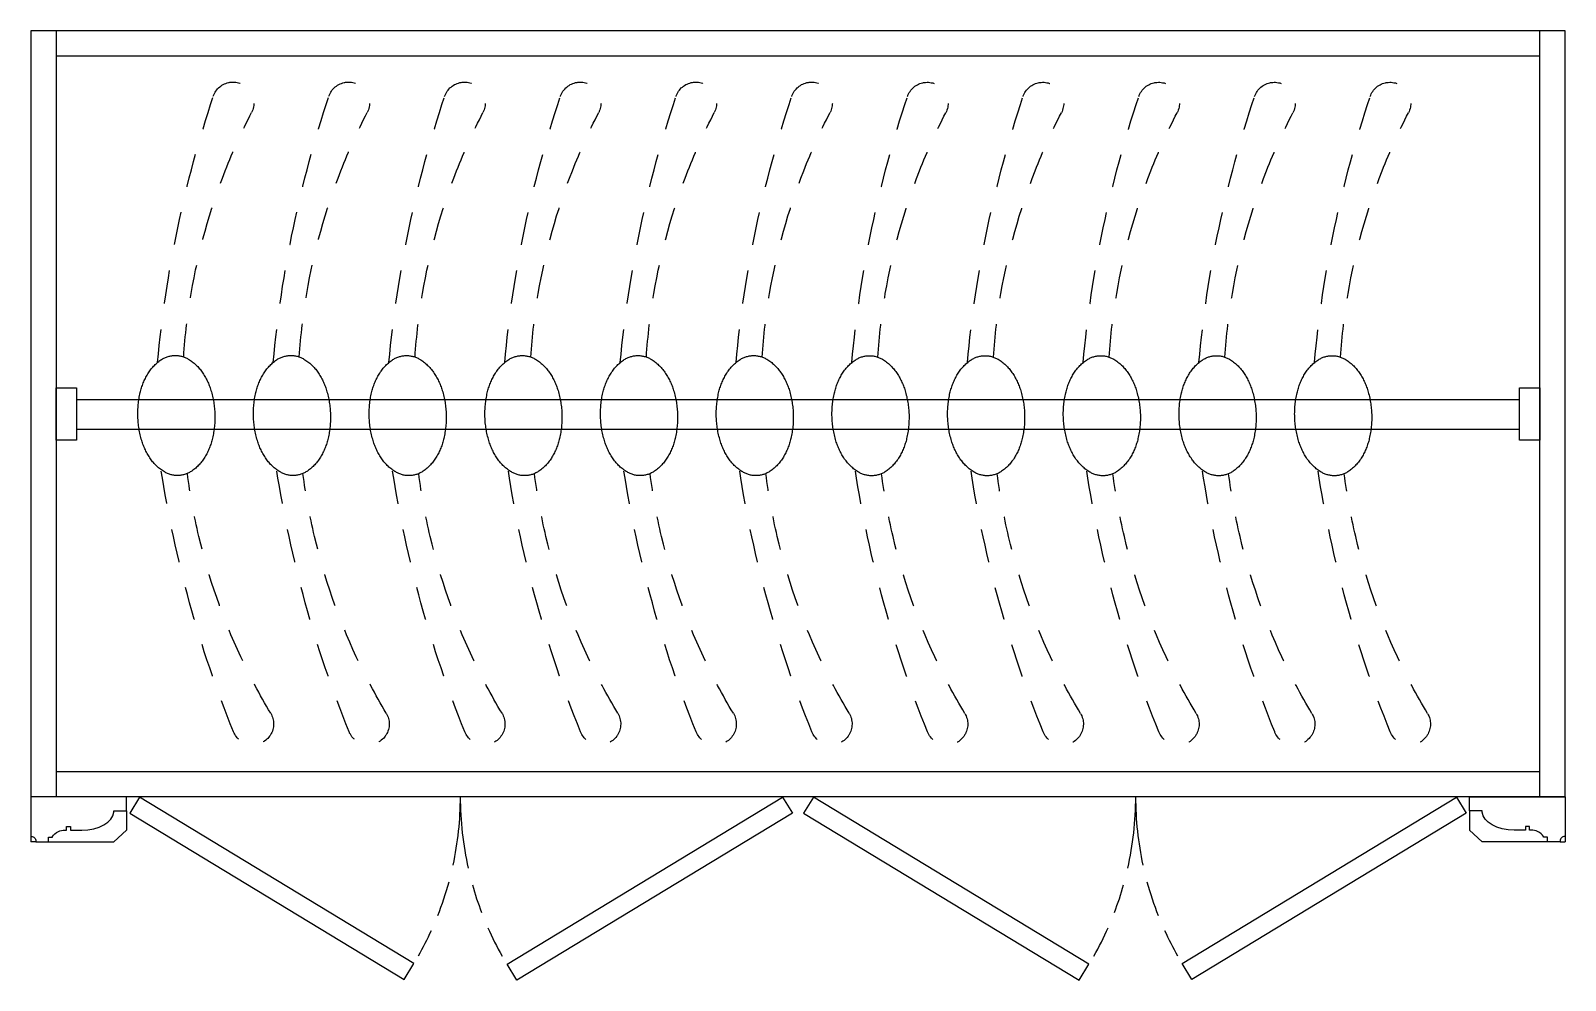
# Model space of a CAD drawing. Header units: millimetres. Extents: x 0 to 1200, y -742 to 0.
import ezdxf

# ---------------------------------------------------------------- set-up
doc = ezdxf.new("R2010")
doc.units = ezdxf.units.MM
doc.linetypes.add('家具立面虚线', pattern=[93.035549, 25.891757, -20.481609, 26.180266, -20.481917])

# ---------------------------------------------------------------- blocks, each defined once
blk = doc.blocks.new('CCDXref$0$HBA-HANGER')
at = {"color": 251, "linetype": '家具立面虚线'}
blk.add_lwpolyline([(-46.9451, 30.1133, 0.144333), (-43.7782, 19.371, 0.107177), (-33.1952, 8.81999, 0.0778182), (-18.7283, 2.44564, 0.0650165), (0, 0, 0.0650165), (18.7283, 2.44564, 0.0778182), (33.1952, 8.81999, 0.107177), (43.7782, 19.371, 0.144333), (46.9451, 30.1133, 0.144333), (43.7782, 40.8557, 0.107177), (33.1952, 51.4067, 0.0778182), (18.7283, 57.781, 0.0650165), (0, 60.2267, 0.0650165), (-18.7283, 57.781, 0.0778182), (-33.1952, 51.4067, 0.107177), (-43.7782, 40.8557, 0.144333)], format="xyb", close=True, dxfattribs=at)
for points in [[(-41.9496, 43.4272, 0.0579524), (-248.539, -6.68425, 1.08017), (-234.963, -36.2244, -0.102886), (-45.5965, 22.9304, -0.821198)], [(41.9496, 43.4272, -0.0579524), (248.539, -6.68425, -1.08017), (234.963, -36.2244, 0.102886), (45.5965, 22.9304, 0.821198)]]:
    blk.add_lwpolyline(points, format="xyb", dxfattribs=at)
blk = doc.blocks.new('门套线条')
for p, q in [((0, -11), (0, -26)), ((-75, -31), (-75, -35)), ((-71, -35), (-75, -35)), ((-61, -35), (-10, -35)), ((-10, -35), (0, -26))]:
    blk.add_line(p, q)
blk.add_lwpolyline([(-10, -11.8), (-10, -11), (0, -11), (0, 0), (-75, 0), (-75, -31), (-74.5, -31, -0.414214), (-71, -34.5), (-71, -35), (-61, -35), (-61, -31.5), (-58, -31.5), (-58, -31, -0.261972), (-48, -26), (-47, -26), (-47, -23), (-44, -23), (-44, -26), (-35.1, -26)], format="xyb")
blk.add_ellipse((-37.4, -9.9), major_axis=(-27.4, 1.9), ratio=0.581818, start_param=1.684794, end_param=3.141593)

msp = doc.modelspace()

# ---------------------------------------------------------------- linework, layer by layer
for p, q in [((0, 0), (0, -599.1)), ((1200, 0), (0, 0)), ((20, 0), (20, -599.1)), ((1180, -599.1), (1180, 0)), ((1200, -599.1), (1200, 0)), ((1180, -20), (20, -20)), ((20, -579.1), (1180, -579.1)), ((1200, -599.1), (0, -599.1))]:
    msp.add_line(p, q)
at = {"color": 251}
for p, q in [((1164.2, -288.5), (35.8, -288.5)), ((1164.2, -311.8), (35.8, -311.8))]:
    msp.add_line(p, q, dxfattribs=at)
for points in [[(20, -279.2), (35.8, -279.2), (35.8, -320.1), (20, -320.1)], [(1164.2, -279.2), (1180, -279.2), (1180, -320.1), (1164.2, -320.1)]]:
    msp.add_lwpolyline(points, close=True, dxfattribs=at)
for points in [[(77.6, -611.9), (292, -741.8), (299.6, -729.3), (85.2, -599.3)], [(595.6, -611.9), (380.2, -742.5), (372.6, -729.9), (588, -599.3)], [(604.4, -611.9), (819.8, -742.5), (827.4, -729.9), (612, -599.3)], [(1122.4, -611.9), (908, -741.8), (900.4, -729.3), (1114.8, -599.3)]]:
    msp.add_lwpolyline(points, close=True)
for centre, radius, start, end in [((85.2, -599.3), 250.8, 347.7878, 0.0463), ((588, -599.3), 252.1, 179.9539, 192.7439), ((612, -599.3), 252.1, 347.2561, 0.0461), ((1114.8, -599.3), 250.8, 179.9537, 192.2122), ((85.2, -599.3), 250.8, 338.3341, 344.7048), ((588, -599.3), 252.1, 195.7597, 200.9376), ((612, -599.3), 252.1, 339.0624, 344.2403), ((1114.8, -599.3), 250.8, 195.2952, 201.6659), ((85.2, -599.3), 250.8, 330.3334, 335.4709), ((588, -599.3), 252.1, 203.881, 209.5179), ((612, -599.3), 252.1, 330.4821, 336.119), ((1114.8, -599.3), 250.8, 204.5291, 209.6666)]:
    msp.add_arc(centre, radius, start, end)

# ---------------------------------------------------------------- block references
at = {"xscale": -1, "rotation": 91.81537040299834}
for p in [(144, -299.9), (234.4, -299.9), (324.9, -300), (415.4, -300), (505.8, -300), (596.3, -300), (686.8, -300.1), (777.2, -300.1), (867.7, -300.1), (958.2, -300.1), (1048.6, -300.1)]:
    msp.add_blockref('CCDXref$0$HBA-HANGER', p, dxfattribs=at)
msp.add_blockref('门套线条', (75, -599.1))
at = {"xscale": -1}
msp.add_blockref('门套线条', (1125, -599.1), dxfattribs=at)

doc.saveas('drawing.dxf')
